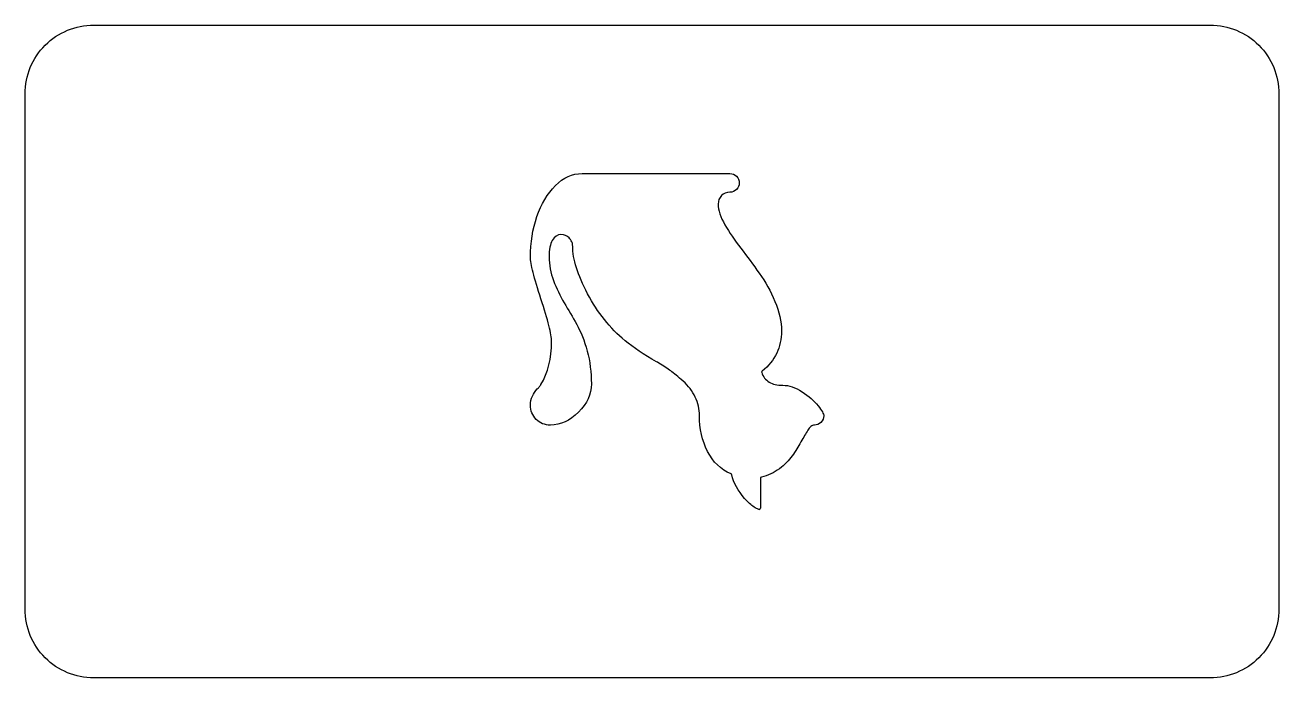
# Model space of a CAD drawing. Header units: millimetres. Extents: x -73 to 73, y -38 to 38.
import ezdxf

# ---------------------------------------------------------------- set-up
doc = ezdxf.new("R2010")
doc.units = ezdxf.units.MM
doc.layers.get('0').update_dxf_attribs({"linetype": 'CONTINUOUS'})

msp = doc.modelspace()

# ---------------------------------------------------------------- linework, layer by layer
for p, q in [((-8.14, 20.72), (9.07, 20.72)), ((12.83, -2.29), (12.75, -2.35)), ((12.75, -2.35), (12.78, -2.44)), ((12.62, -14.76), (12.62, -18.23))]:
    msp.add_line(p, q)
msp.add_lwpolyline([(73, 30), (73, -30, -0.414214), (65, -38), (-65, -38, -0.414214), (-73, -30), (-73, 30, -0.414214), (-65, 38), (65, 38, -0.414214)], format="xyb", close=True)
for centre, start, end in [((9.14, -14.38), 13.2655, 67.3544), ((12.77, -14.76), 102.752, 180), ((12.47, -18.23), -106.5133, 0)]:
    msp.add_arc(centre, 0.15, start, end)
for points in [[(-11.25, 19.32), (-10.31, 20.26), (-9.28, 20.72), (-8.14, 20.72)], [(9.07, 20.72), (9.37, 20.72), (9.62, 20.61), (9.84, 20.4)], [(-13.41, 15.7), (-12.91, 17.17), (-12.19, 18.37), (-11.25, 19.32)], [(9.84, 20.4), (10.05, 20.18), (10.16, 19.93), (10.16, 19.63)], [(10.16, 19.63), (10.16, 19.34), (10.05, 19.08), (9.84, 18.87)], [(8.09, 18.15), (7.83, 17.89), (7.7, 17.56), (7.7, 17.17)], [(9.07, 18.54), (8.68, 18.54), (8.35, 18.41), (8.09, 18.15)], [(9.84, 18.87), (9.62, 18.65), (9.37, 18.54), (9.07, 18.54)], [(7.7, 17.17), (7.7, 16.46), (7.97, 15.66), (8.49, 14.76)], [(-14.15, 11), (-14.15, 12.66), (-13.9, 14.22), (-13.41, 15.7)], [(8.49, 14.76), (9, 13.87), (9.62, 12.96), (10.34, 12.02)], [(-10.6, 13.61), (-11.03, 13.61), (-11.36, 13.37), (-11.61, 12.94)], [(-9.65, 13.22), (-9.89, 13.48), (-10.21, 13.61), (-10.6, 13.61)], [(-9.4, 12.89), (-9.46, 12.99), (-9.54, 13.1), (-9.65, 13.22)], [(-11.61, 12.94), (-11.86, 12.51), (-11.98, 11.86), (-11.98, 11)], [(-9.27, 12.61), (-9.29, 12.7), (-9.33, 12.8), (-9.4, 12.89)], [(-9.23, 12.24), (-9.23, 12.35), (-9.24, 12.48), (-9.27, 12.61)], [(-7.5, 6.72), (-8.66, 8.92), (-9.23, 10.76), (-9.23, 12.24)], [(10.34, 12.02), (11.06, 11.08), (11.78, 10.11), (12.49, 9.11)], [(-13.85, 9.19), (-14.05, 10.01), (-14.15, 10.61), (-14.15, 11)], [(-11.98, 11), (-11.98, 10.09), (-11.81, 9.17), (-11.47, 8.26)], [(-12.93, 6.12), (-13.34, 7.35), (-13.64, 8.37), (-13.85, 9.19)], [(12.49, 9.11), (13.2, 8.12), (13.81, 7.02), (14.32, 5.83)], [(-11.47, 8.26), (-11.13, 7.35), (-10.72, 6.49), (-10.23, 5.67)], [(-12, 3.03), (-12.21, 3.86), (-12.52, 4.89), (-12.93, 6.12)], [(-3.13, 1.26), (-4.89, 2.71), (-6.34, 4.53), (-7.5, 6.72)], [(-10.23, 5.67), (-9.74, 4.87), (-9.25, 4.03), (-8.77, 3.16)], [(14.32, 5.83), (14.83, 4.64), (15.08, 3.49), (15.08, 2.38)], [(-11.69, 1.15), (-11.69, 1.58), (-11.8, 2.21), (-12, 3.03)], [(-8.77, 3.16), (-8.29, 2.3), (-7.88, 1.26), (-7.55, 0.05)], [(15.08, 2.38), (15.08, 0.5), (14.33, -1.05), (12.83, -2.29)], [(-12.94, -3.85), (-12.1, -2.47), (-11.69, -0.8), (-11.69, 1.15)], [(-7.55, 0.05), (-7.22, -1.16), (-7.06, -2.43), (-7.06, -3.78)], [(0.53, -1.19), (-0.95, -0.35), (-2.17, 0.47), (-3.13, 1.26)], [(0.78, -1.35), (0.68, -1.28), (0.59, -1.22), (0.53, -1.19)], [(2.18, -2.26), (1.81, -1.99), (1.34, -1.69), (0.78, -1.35)], [(3.63, -3.46), (3.04, -2.94), (2.56, -2.54), (2.18, -2.26)], [(12.78, -2.44), (12.94, -2.93), (13.23, -3.31), (13.65, -3.56)], [(-13.93, -5.21), (-13.78, -4.9), (-13.59, -4.62), (-13.36, -4.36)], [(-13.36, -4.36), (-13.24, -4.22), (-13.14, -4.12), (-13.07, -4.03)], [(-13.07, -4.03), (-13.04, -3.99), (-13.01, -3.96), (-12.99, -3.93)], [(-12.99, -3.93), (-12.97, -3.9), (-12.95, -3.88), (-12.94, -3.85)], [(-7.06, -3.78), (-7.06, -4.97), (-7.55, -6.07), (-8.55, -7.07)], [(5.03, -5.3), (4.7, -4.61), (4.24, -4), (3.63, -3.46)], [(13.65, -3.56), (14.06, -3.81), (14.59, -3.93), (15.22, -3.93)], [(15.22, -3.93), (15.93, -3.93), (16.68, -4.18), (17.47, -4.69)], [(-14.15, -6.25), (-14.15, -5.85), (-14.08, -5.51), (-13.93, -5.21)], [(5.53, -7.48), (5.53, -6.71), (5.36, -5.99), (5.03, -5.3)], [(17.47, -4.69), (18.27, -5.21), (18.89, -5.75), (19.34, -6.32)], [(-13.48, -7.9), (-13.93, -7.45), (-14.15, -6.9), (-14.15, -6.25)], [(-8.55, -7.07), (-9.55, -8.08), (-10.65, -8.57), (-11.83, -8.57)], [(19.34, -6.32), (19.57, -6.6), (19.73, -6.84), (19.84, -7.04)], [(19.84, -7.04), (19.95, -7.25), (20, -7.39), (20, -7.48)], [(-11.83, -8.57), (-12.49, -8.57), (-13.03, -8.35), (-13.48, -7.9)], [(6.47, -11.63), (5.84, -10.38), (5.53, -9), (5.53, -7.48)], [(18.5, -8.74), (18.38, -8.84), (18.26, -8.99), (18.14, -9.17)], [(18.91, -8.57), (18.76, -8.57), (18.63, -8.63), (18.5, -8.74)], [(19.67, -8.25), (19.46, -8.46), (19.2, -8.57), (18.91, -8.57)], [(20, -7.48), (20, -7.77), (19.89, -8.03), (19.67, -8.25)], [(18.14, -9.17), (17.9, -9.54), (17.64, -9.99), (17.34, -10.53)], [(9.2, -14.24), (8.01, -13.74), (7.1, -12.87), (6.47, -11.63)], [(17.34, -10.53), (17.05, -11.06), (16.72, -11.61), (16.33, -12.15)], [(16.33, -12.15), (15.96, -12.69), (15.46, -13.19), (14.83, -13.66)], [(10.79, -17.11), (10.01, -16.21), (9.51, -15.29), (9.29, -14.34)], [(14.83, -13.66), (14.21, -14.12), (13.51, -14.44), (12.74, -14.62)], [(11.88, -18.11), (11.55, -17.89), (11.19, -17.56), (10.79, -17.11)], [(12.43, -18.38), (12.26, -18.33), (12.08, -18.24), (11.88, -18.11)]]:
    msp.add_open_spline(points, degree=3)

doc.saveas('drawing.dxf')
